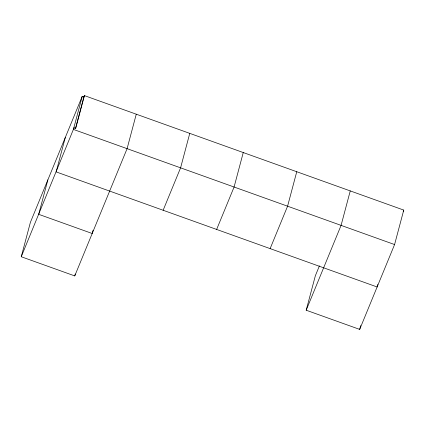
<?xml version="1.0" encoding="UTF-8"?>
<svg xmlns="http://www.w3.org/2000/svg" width="425" height="425" viewBox="0 0 425 425"><rect width="100%" height="100%" fill="white"/><g stroke="black" fill="none" stroke-linecap="round" stroke-linejoin="round"><path stroke-width="0.64" d="M136.266 114.192L127.091 148.66L74.747 275.921L21.25 256.743L30.419 222.275L82.227 96.321L83.879 96.916L75.485 128.477M47.871 179.855L38.696 214.322L92.198 233.5L93.043 230.308M65.317 137.434L56.148 171.902L377.129 286.976L377.809 284.421M82.227 96.321L73.493 129.147L74.035 127.84L75.687 128.43L84.421 95.604L403.75 210.088L394.581 244.556L359.683 329.396L306.186 310.218L315.355 275.751L319.419 265.864M21.25 256.743L74.035 127.84M74.747 275.921L75.257 274.003M189.762 133.37L180.588 167.838L163.142 210.258M243.259 152.548L234.09 187.016L216.638 229.436M296.756 171.727L287.587 206.194L270.135 248.614M350.253 190.91L341.084 225.377L306.186 310.218M359.683 329.396L360.703 325.566M83.125 98.754L84.421 95.604M403.213 211.395L403.75 210.088M73.594 129.482L394.581 244.556"/></g></svg>
